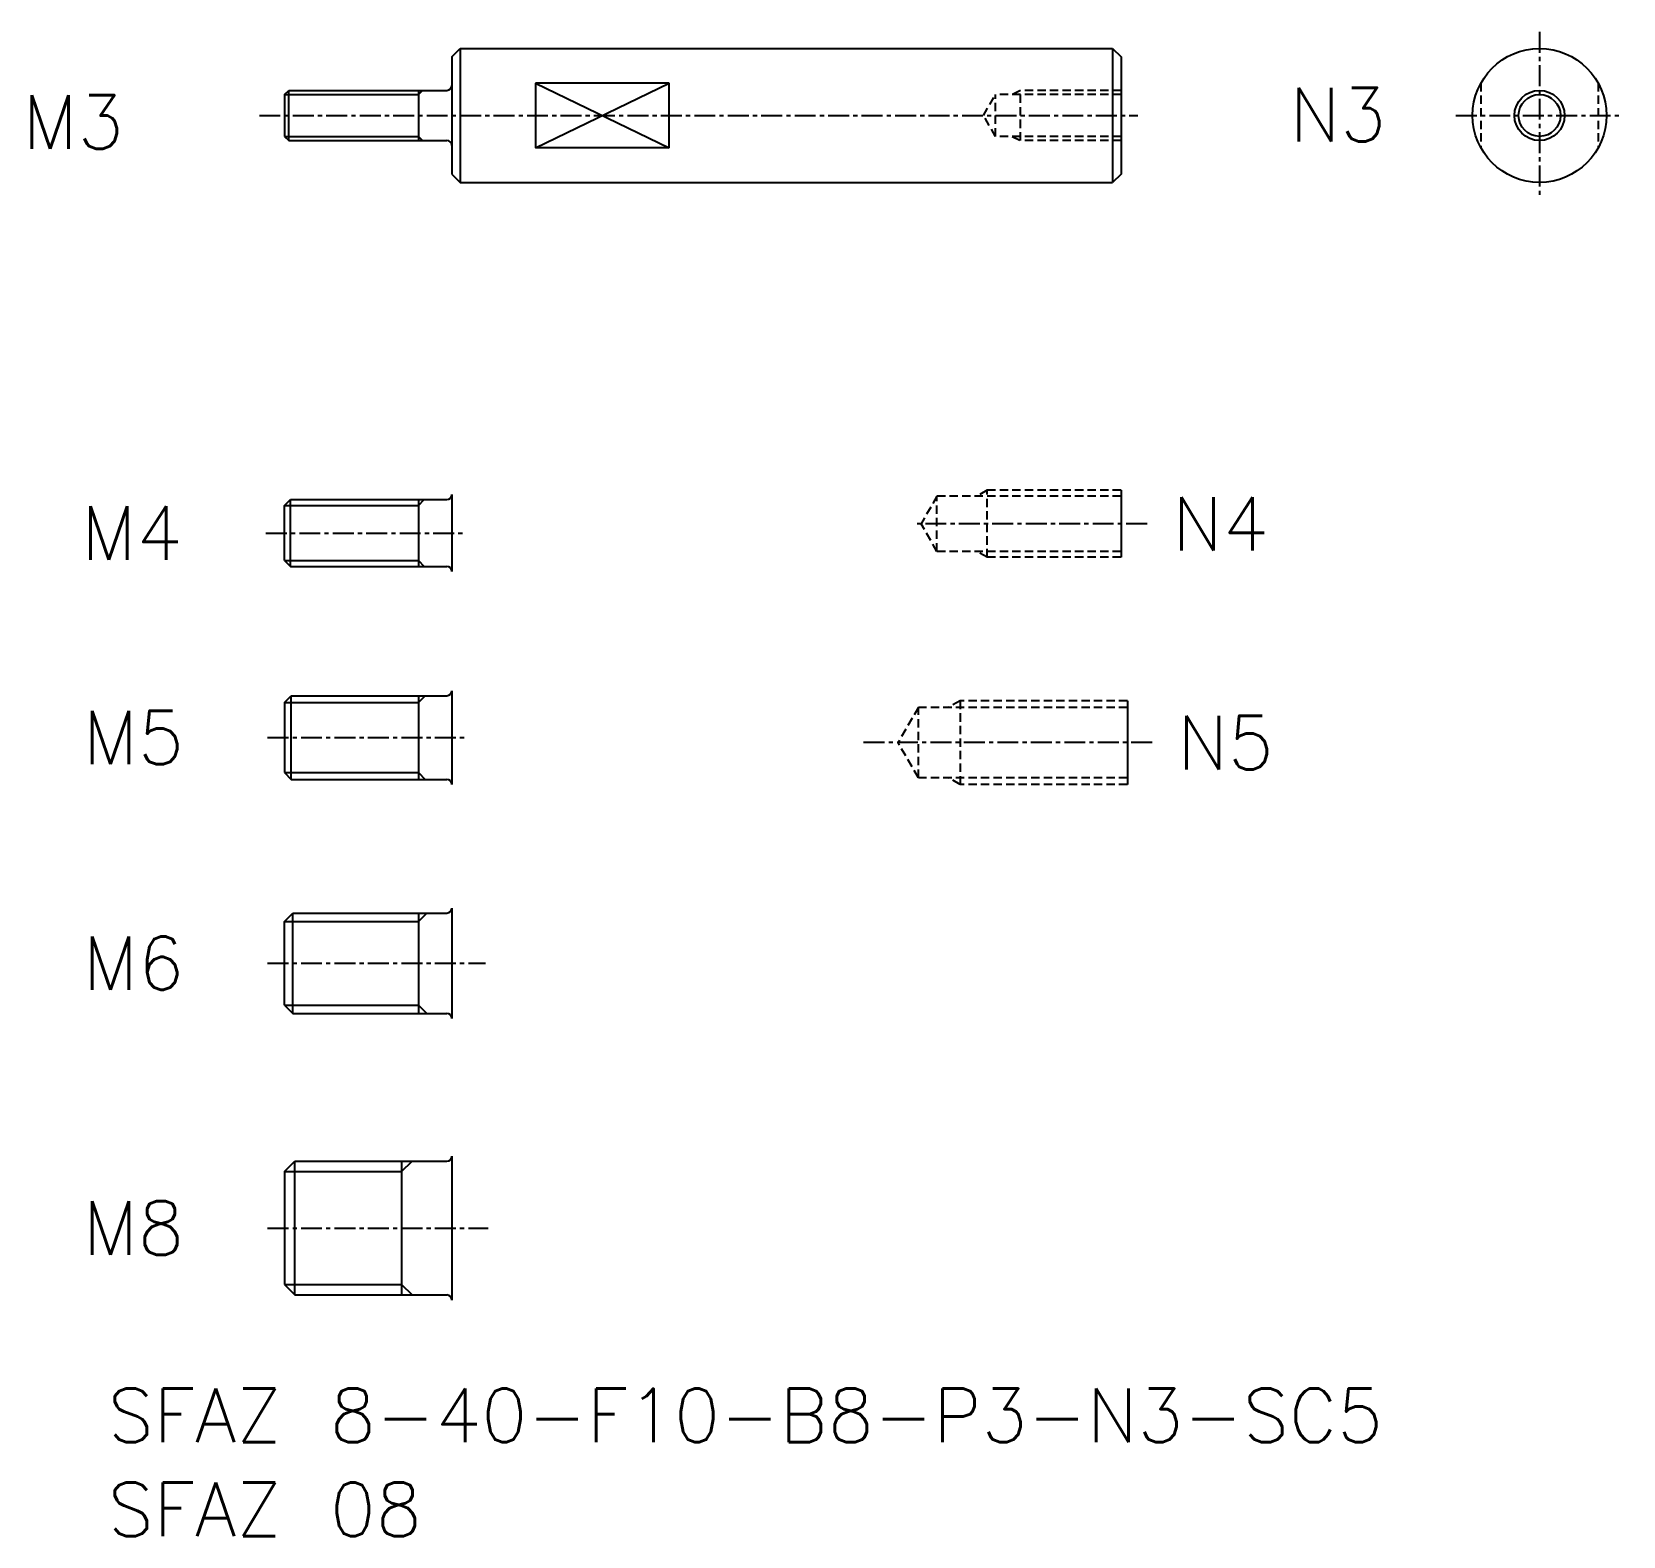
# Model space of a CAD drawing. Extents: x 464 to 559.1, y -134.1 to -44.2.
import ezdxf
from ezdxf.enums import TextEntityAlignment as Align

# ---------------------------------------------------------------- set-up
doc = ezdxf.new("R2010")
doc.units = 0
doc.linetypes.add('CENTER', pattern=[2, 1.25, -0.25, 0.25, -0.25])
doc.linetypes.add('DASHED', pattern=[0.75, 0.5, -0.25])
doc.layers.get('0').update_dxf_attribs({"linetype": 'CONTINUOUS'})
doc.layers.add('CENTER', color=1, linetype='CENTER')
doc.styles.get("Standard").update_dxf_attribs({"font": 'txt.shx'})

msp = doc.modelspace()

# ---------------------------------------------------------------- linework, layer by layer
at = {"color": 7, "linetype": 'CONTINUOUS'}
for p, q in [((489.106, -45.689), (489.606, -45.189)), ((489.606, -45.189), (528.606, -45.189)), ((489.606, -45.189), (489.606, -53.189)), ((528.606, -45.189), (528.606, -53.189)), ((528.606, -45.189), (529.106, -45.689)), ((489.106, -45.689), (489.106, -52.689)), ((529.106, -45.689), (529.106, -52.689)), ((494.106, -47.253), (494.106, -51.126)), ((502.106, -47.253), (494.106, -47.253)), ((502.106, -51.126), (502.106, -47.253)), ((479.106, -47.94), (479.356, -47.689)), ((479.106, -47.94), (479.106, -50.439)), ((479.356, -47.689), (488.806, -47.689)), ((479.356, -50.689), (479.356, -47.689)), ((487.106, -47.689), (487.106, -50.689)), ((479.106, -50.439), (479.356, -50.689)), ((479.356, -50.689), (488.806, -50.689)), ((502.106, -51.126), (494.106, -51.126)), ((489.106, -52.689), (489.606, -53.189)), ((489.606, -53.189), (528.606, -53.189)), ((529.106, -52.689), (528.606, -53.189)), ((479.106, -72.498), (479.456, -72.148)), ((479.456, -76.148), (479.456, -72.148)), ((479.456, -72.148), (488.806, -72.148)), ((487.106, -72.148), (487.106, -76.148)), ((489.106, -71.848), (489.106, -76.448)), ((529.106, -71.594), (529.106, -75.594)), ((479.106, -75.798), (479.106, -72.498)), ((479.106, -75.798), (479.456, -76.148)), ((479.456, -76.148), (488.806, -76.148)), ((489.106, -83.571), (489.106, -89.171)), ((479.106, -84.271), (479.506, -83.871)), ((479.106, -84.271), (479.106, -88.471)), ((479.506, -83.871), (488.806, -83.871)), ((479.506, -88.871), (479.506, -83.871)), ((487.106, -83.871), (487.106, -88.871)), ((529.485, -84.173), (529.485, -89.173)), ((479.106, -88.471), (479.506, -88.871)), ((479.506, -88.871), (488.806, -88.871)), ((479.106, -97.361), (479.606, -96.861)), ((479.606, -96.861), (488.806, -96.861)), ((479.606, -102.861), (479.606, -96.861)), ((487.106, -96.861), (487.106, -102.861)), ((479.106, -102.361), (479.606, -102.861)), ((479.606, -102.861), (488.806, -102.861)), ((479.106, -112.316), (479.731, -111.691)), ((479.731, -111.691), (488.806, -111.691)), ((479.731, -119.691), (479.731, -111.691)), ((486.106, -111.691), (486.106, -119.691)), ((479.106, -119.066), (479.731, -119.691)), ((479.731, -119.691), (488.806, -119.691))]:
    msp.add_line(p, q, dxfattribs=at)
at = {"color": 3, "linetype": 'CONTINUOUS'}
for p, q in [((494.106, -51.126), (502.106, -47.253)), ((494.106, -47.253), (502.106, -51.126)), ((479.106, -47.94), (487.106, -47.94)), ((487.106, -47.94), (487.356, -47.689)), ((479.106, -50.439), (487.106, -50.439)), ((487.106, -50.439), (487.356, -50.689)), ((487.106, -72.498), (487.456, -72.148)), ((479.106, -72.498), (487.106, -72.498)), ((479.106, -75.798), (487.106, -75.798)), ((487.106, -75.798), (487.456, -76.148)), ((479.106, -84.271), (487.106, -84.271)), ((487.106, -84.271), (487.506, -83.871)), ((479.106, -88.471), (487.106, -88.471)), ((487.106, -88.471), (487.506, -88.871)), ((487.106, -97.361), (487.606, -96.861)), ((479.106, -97.361), (487.106, -97.361)), ((479.106, -102.361), (487.106, -102.361)), ((487.106, -102.361), (487.606, -102.861)), ((486.106, -112.316), (486.731, -111.691)), ((479.106, -112.316), (486.106, -112.316)), ((479.106, -119.066), (486.106, -119.066)), ((486.106, -119.066), (486.731, -119.691))]:
    msp.add_line(p, q, dxfattribs=at)
at = {"color": 3, "linetype": 'DASHED'}
for p, q in [((550.624, -47.253), (550.624, -51.126)), ((557.624, -47.253), (557.624, -51.126)), ((520.884, -49.189), (521.606, -47.939)), ((529.106, -47.939), (521.606, -47.939)), ((521.606, -50.439), (521.606, -47.939)), ((523.106, -47.689), (522.606, -47.939)), ((529.106, -47.689), (523.106, -47.689)), ((523.106, -50.689), (523.106, -47.689)), ((521.606, -50.439), (520.884, -49.189)), ((529.106, -50.439), (521.606, -50.439)), ((522.606, -50.439), (523.106, -50.689)), ((529.106, -50.689), (523.106, -50.689)), ((518.106, -71.944), (517.153, -73.594)), ((518.106, -75.244), (518.106, -71.944)), ((529.106, -71.944), (518.106, -71.944)), ((521.106, -71.594), (520.5, -71.944)), ((521.106, -75.594), (521.106, -71.594)), ((529.106, -71.594), (521.106, -71.594)), ((518.106, -75.244), (517.153, -73.594)), ((529.106, -75.244), (518.106, -75.244)), ((521.106, -75.594), (520.5, -75.244)), ((529.106, -75.594), (521.106, -75.594)), ((516.995, -84.573), (515.782, -86.673)), ((529.485, -84.573), (516.995, -84.573)), ((516.995, -88.773), (516.995, -84.607)), ((519.485, -84.173), (518.792, -84.573)), ((529.485, -84.173), (519.485, -84.173)), ((519.485, -84.173), (519.485, -89.173)), ((516.995, -88.773), (515.782, -86.673)), ((529.485, -88.773), (516.995, -88.773)), ((519.485, -89.173), (518.792, -88.773)), ((529.485, -89.173), (519.485, -89.173))]:
    msp.add_line(p, q, dxfattribs=at)
for p, q in [((489.106, -96.561), (489.106, -103.161)), ((479.106, -102.361), (479.106, -97.361)), ((479.106, -112.316), (479.106, -119.066))]:
    msp.add_line(p, q)
at = {"color": 7}
msp.add_line((489.106, -111.391), (489.106, -119.991), dxfattribs=at)
at = {"color": 7, "linetype": 'CONTINUOUS'}
for radius in [4, 1.25]:
    msp.add_circle((554.124, -49.189), radius, dxfattribs=at)
at = {"color": 3, "linetype": 'CONTINUOUS'}
msp.add_circle((554.124, -49.189), 1.5, dxfattribs=at)
at = {"color": 7, "linetype": 'CONTINUOUS'}
for centre, start, end in [((488.806, -47.389), 270, 0), ((488.806, -50.989), 0, 90), ((488.806, -71.848), 270, 0), ((488.806, -76.448), 0, 90), ((488.806, -83.571), 270, 0), ((488.806, -89.171), 0, 90), ((488.806, -96.561), 270, 0), ((488.806, -103.161), 0, 90), ((488.806, -111.391), 270, 0), ((488.806, -119.991), 0, 90)]:
    msp.add_arc(centre, 0.3, start, end, dxfattribs=at)
at = {"layer": 'CENTER', "color": 1, "linetype": 'CENTER'}
for p, q in [((554.124, -44.189), (554.124, -54.189)), ((477.603, -49.189), (530.106, -49.189)), ((549.124, -49.189), (559.124, -49.189)), ((477.993, -74.148), (489.973, -74.148)), ((530.664, -73.594), (516.711, -73.594)), ((478.093, -86.371), (489.973, -86.371)), ((530.969, -86.673), (513.528, -86.673)), ((478.093, -99.861), (491.128, -99.861)), ((478.093, -115.691), (491.275, -115.691))]:
    msp.add_line(p, q, dxfattribs=at)

# ---------------------------------------------------------------- texts
at = {"color": 7, "linetype": 'CONTINUOUS'}
for s, p in [('N3', (539.196, -50.736)), ('M3', (463.452, -51.176))]:
    msp.add_text(s, height=3.2, dxfattribs=at).set_placement(p)
for s, p in [('N4', (537.931, -73.594)), ('M4', (472.993, -74.148)), ('M5', (473.093, -86.371)), ('N5', (538.236, -86.673)), ('M6', (473.093, -99.861)), ('M8', (473.093, -115.691))]:
    msp.add_text(s, height=3.2).set_placement(p, align=Align.MIDDLE_RIGHT)
for s, p in [('SFAZ 8-40-F10-B8-P3-N3-SC5', (468.544, -128.488)), ('SFAZ 08', (468.544, -134.107))]:
    msp.add_text(s, height=3.2).set_placement(p)

doc.saveas('drawing.dxf')
